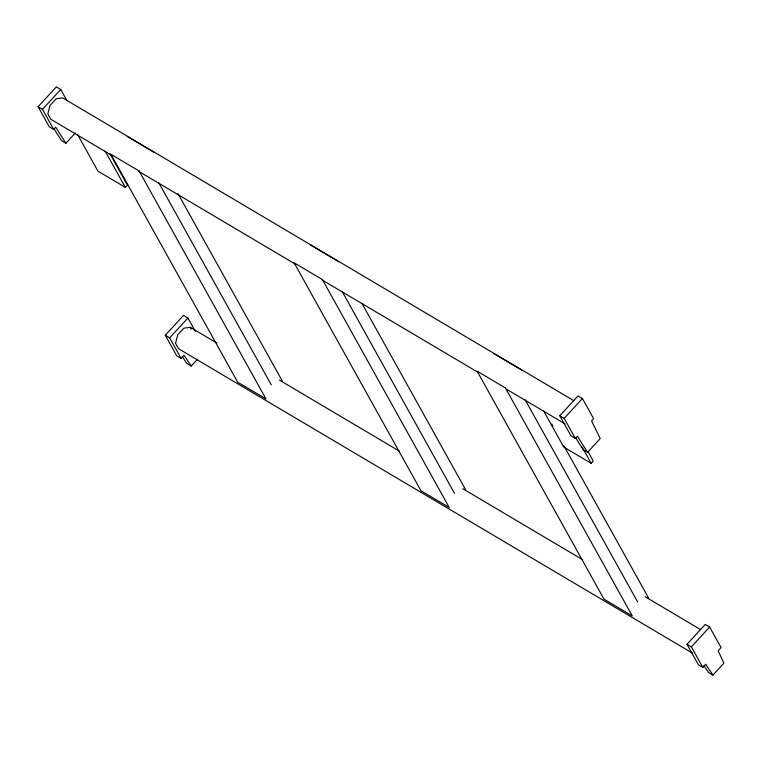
<?xml version="1.0" encoding="UTF-8"?>
<svg xmlns="http://www.w3.org/2000/svg" width="762" height="762" viewBox="0 0 762 762"><rect width="100%" height="100%" fill="white"/><g stroke="black" fill="none" stroke-linecap="round" stroke-linejoin="round"><path stroke-width="1.14" d="M53.892 128.635L61.522 140.675L65.903 143.266L75.362 132.988M587.597 452.295L600.218 438.588L591.588 420.862L593.617 418.643L582.425 398.526L578.034 395.935L559.803 415.747L570.995 435.874L575.386 438.464L577.425 436.245L587.597 452.295L583.216 449.694L575.586 437.655M65.903 143.266L55.731 127.216L53.683 129.445L49.301 126.844L38.1 106.728L56.34 86.906L60.722 89.506L66.885 100.565M53.683 129.445L42.482 109.318L60.722 89.506M77.705 134.779L97.946 171.145L125.349 187.376L127.435 185.109L110.08 153.943M197.491 359.254L191.224 366.065L184.052 355.216L181.118 358.397L176.736 355.806L165.297 335.251L183.547 315.42L187.928 318.021L195.367 331.375M181.118 358.397L169.678 337.852L187.928 318.021M575.386 438.464L564.185 418.348L582.425 398.526M543.506 410.699L563.747 447.065L591.15 463.296L593.236 461.029L588.035 451.675M712.918 675.094L705.745 664.245L702.821 667.426L698.43 664.826L687 644.281L705.25 624.449L709.632 627.04L721.071 647.595L718.137 650.777L723.9 663.169L712.918 675.094L708.536 672.494L703.974 665.588M702.821 667.426L691.382 646.871L709.632 627.04M216.932 343.091L190.3 327.308L183.861 328.193L177.746 334.842L175.546 343.348L178.537 348.729L692.782 653.339M573.757 400.65L62.589 97.86L56.15 98.755L50.035 105.394L47.835 113.9L50.835 119.291L112.3 155.696M310.477 245.002L338.747 261.747M493.509 353.425L521.779 370.17M127.216 136.455L154.476 152.6M38.1 106.728L42.482 109.318M559.803 415.747L564.185 418.348M138.932 171.469L295.666 264.309M322.297 280.083L478.003 372.313M506.682 389.306L565.071 423.891M279.425 380.105L399.278 451.094M462.782 488.718L582.635 559.708M645.128 596.722L700.44 629.488M165.297 335.251L169.678 337.852M687 644.281L691.382 646.871M191.224 366.065L186.842 363.474L182.27 356.568M581.901 446.675L591.15 463.296M551.764 424.043L552.917 426.12M563.88 445.808L648.653 598.122M525.123 399.783L637.584 601.837M361.817 303.19L465.62 489.699M342.09 291.37L454.552 493.414M177.984 193.605L282.369 381.152M158.839 182.813L271.291 384.867M105.108 151.009L125.349 187.376M190.3 327.308L191.3 329.108M139.113 170.993L110.842 154.238L237.715 382.2L265.995 398.945L139.113 170.993M322.374 279.54L294.103 262.795L420.976 490.747L449.247 507.492L322.374 279.54M505.406 387.963L477.136 371.208L604.009 599.161L632.279 615.915L505.406 387.963"/></g></svg>
